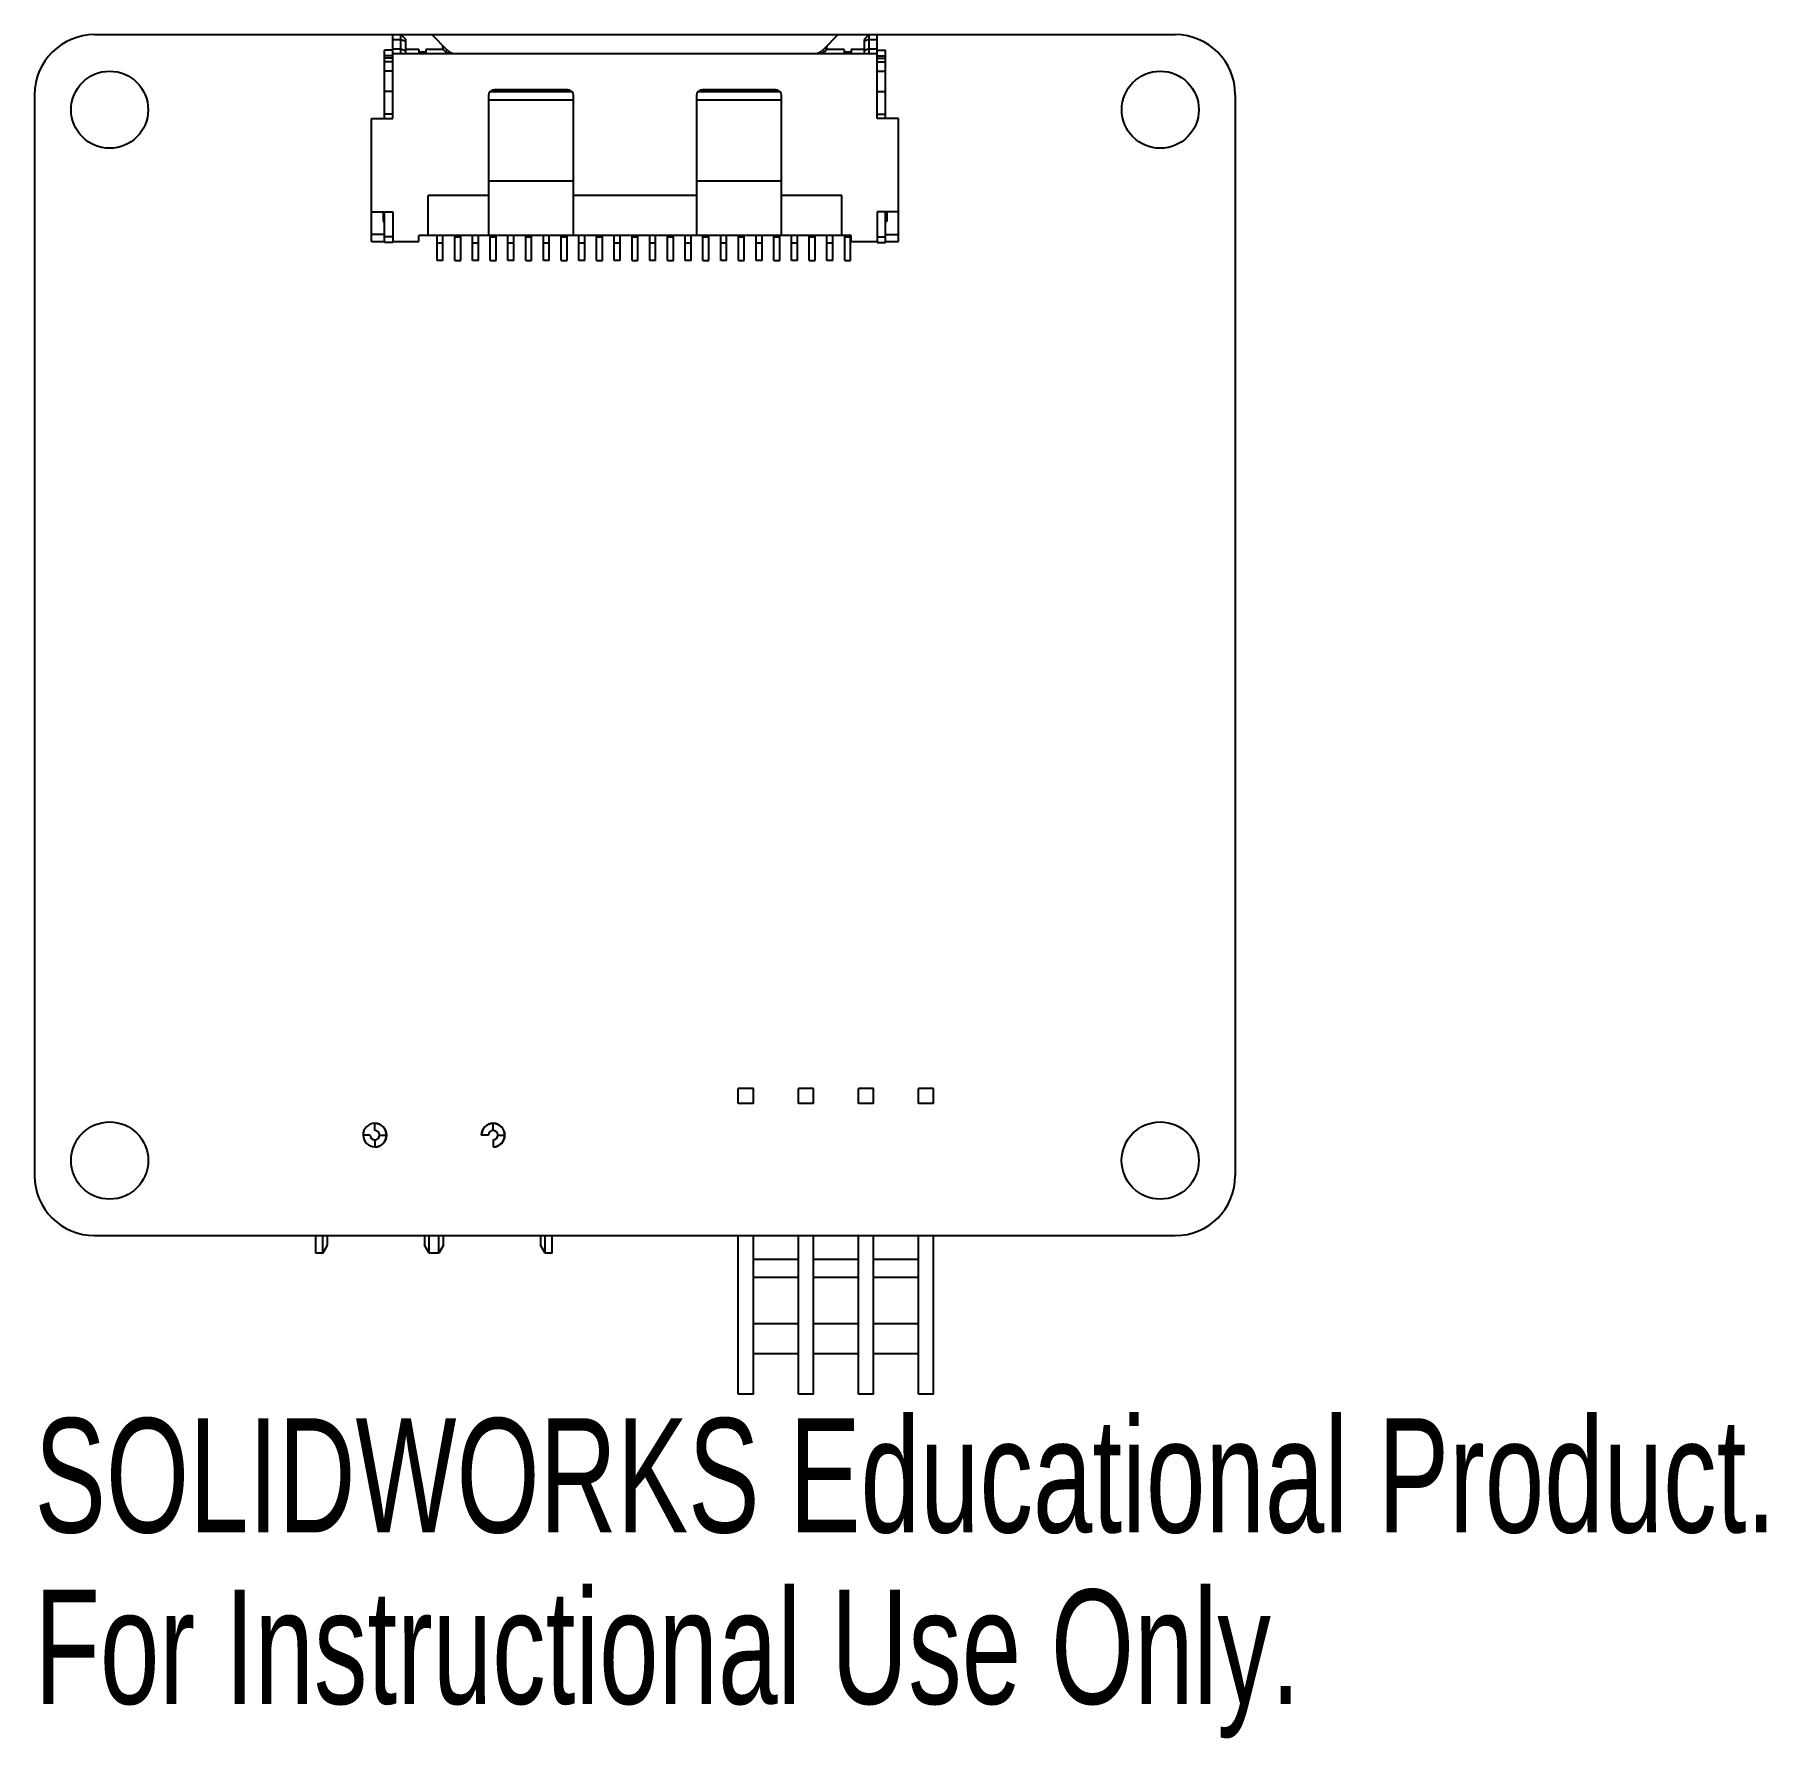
# Model space of a CAD drawing. Header units: inches. Extents: x -0.66 to 2.22, y -0.14 to 2.7.
import ezdxf

# ---------------------------------------------------------------- set-up
doc = ezdxf.new("R2010")
doc.units = ezdxf.units.IN
doc.header["$MEASUREMENT"] = 0
doc.styles.add('SLDTEXTSTYLE0', font='TXT', dxfattribs={"width": 0.7})

msp = doc.modelspace()

# ---------------------------------------------------------------- linework, layer by layer
at = {"color": 7, "linetype": 'Continuous', "lineweight": 25}
for p, q in [((-0.5644, 2.6997), (1.2356, 2.6997)), ((-0.0679, 2.56), (-0.0679, 2.6997)), ((-0.0679, 2.6918), (-0.0541, 2.6918)), ((-0.0541, 2.6682), (-0.0541, 2.6997)), ((-0.0541, 2.6997), (-0.0462, 2.6918)), ((-0.0541, 2.6918), (-0.0462, 2.6886)), ((-0.0462, 2.6682), (-0.0462, 2.6918)), ((0.0228, 2.674), (-0.0029, 2.6997)), ((0.6742, 2.6997), (0.6485, 2.674)), ((0.7254, 2.6997), (0.7175, 2.6918)), ((0.7175, 2.6918), (0.7175, 2.6682)), ((0.7254, 2.6918), (0.7175, 2.6886)), ((0.7254, 2.6997), (0.7254, 2.6682)), ((0.7254, 2.6918), (0.7392, 2.6918)), ((0.7392, 2.56), (0.7392, 2.6997)), ((-0.0817, 2.56), (-0.0817, 2.6741)), ((-0.0679, 2.6741), (-0.0817, 2.6741)), ((-0.0679, 2.6643), (-0.0817, 2.6643)), ((-0.0679, 2.6604), (-0.0817, 2.6604)), ((-0.0679, 2.6544), (-0.0817, 2.6544)), ((-0.0679, 2.6761), (-0.0541, 2.6761)), ((-0.0679, 2.6682), (0.7392, 2.6682)), ((-0.0541, 2.6761), (-0.0462, 2.6728)), ((-0.0246, 2.6748), (-0.0462, 2.6748)), ((-0.0246, 2.6748), (-0.0246, 2.6682)), ((-0.0246, 2.6711), (-0.0128, 2.6711)), ((0.0164, 2.6748), (-0.0128, 2.6748)), ((-0.0128, 2.6748), (-0.0128, 2.6682)), ((0.0164, 2.6748), (0.0157, 2.6811)), ((0.0164, 2.6748), (0.02, 2.6712)), ((0.0228, 2.674), (0.02, 2.6712)), ((0.02, 2.6712), (0.0245, 2.6682)), ((0.6468, 2.6682), (0.6513, 2.6712)), ((0.6485, 2.674), (0.6513, 2.6712)), ((0.6513, 2.6712), (0.6549, 2.6748)), ((0.6549, 2.6748), (0.6556, 2.6811)), ((0.6841, 2.6748), (0.6549, 2.6748)), ((0.6841, 2.6748), (0.6841, 2.6682)), ((0.6841, 2.6711), (0.6959, 2.6711)), ((0.6959, 2.6748), (0.6959, 2.6682)), ((0.7175, 2.6748), (0.6959, 2.6748)), ((0.7254, 2.6761), (0.7175, 2.6728)), ((0.7254, 2.6761), (0.7392, 2.6761)), ((0.7392, 2.6741), (0.753, 2.6741)), ((0.7392, 2.6643), (0.753, 2.6643)), ((0.7392, 2.6604), (0.753, 2.6604)), ((0.7392, 2.6544), (0.753, 2.6544)), ((0.753, 2.56), (0.753, 2.6741)), ((-0.0679, 2.6387), (-0.0817, 2.6387)), ((0.7392, 2.6387), (0.753, 2.6387)), ((-0.6644, 2.5997), (-0.6644, 0.7997)), ((-0.0679, 2.6052), (-0.0817, 2.6052)), ((0.0916, 2.5981), (0.0916, 2.3651)), ((0.0942, 2.6048), (0.2307, 2.6048)), ((0.0946, 2.6052), (0.2303, 2.6052)), ((0.2234, 2.608), (0.1014, 2.608)), ((0.2333, 2.3651), (0.2333, 2.5981)), ((0.438, 2.5981), (0.438, 2.3651)), ((0.4406, 2.6048), (0.5771, 2.6048)), ((0.441, 2.6052), (0.5767, 2.6052)), ((0.5699, 2.608), (0.4479, 2.608)), ((0.5797, 2.3651), (0.5797, 2.5981)), ((0.7392, 2.6052), (0.753, 2.6052)), ((1.3356, 2.5997), (1.3356, 0.7997)), ((-0.0679, 2.5674), (-0.0817, 2.5674)), ((0.0916, 2.5911), (0.2333, 2.5911)), ((0.438, 2.5911), (0.5797, 2.5911)), ((0.7392, 2.5674), (0.753, 2.5674)), ((-0.1033, 2.3552), (-0.1033, 2.56)), ((-0.1033, 2.56), (-0.0679, 2.56)), ((0.7746, 2.56), (0.7392, 2.56)), ((0.7746, 2.3552), (0.7746, 2.56)), ((0.2333, 2.4556), (0.0916, 2.4556)), ((0.5797, 2.4556), (0.438, 2.4556)), ((-0.0088, 2.3651), (-0.0088, 2.432)), ((0.0916, 2.432), (-0.0088, 2.432)), ((0.438, 2.432), (0.2333, 2.432)), ((0.6801, 2.432), (0.5797, 2.432)), ((0.6801, 2.3651), (0.6801, 2.432)), ((-0.1033, 2.4044), (-0.0679, 2.4044)), ((-0.0836, 2.4044), (-0.0836, 2.3887)), ((-0.0817, 2.3533), (-0.0817, 2.4044)), ((-0.0679, 2.4044), (-0.0679, 2.3533)), ((0.7746, 2.4044), (0.7392, 2.4044)), ((0.7392, 2.4044), (0.7392, 2.3533)), ((0.753, 2.3533), (0.753, 2.4044)), ((0.7549, 2.4044), (0.7549, 2.3887)), ((-0.0817, 2.367), (-0.1033, 2.367)), ((-0.0836, 2.3887), (-0.0817, 2.3887)), ((0.7549, 2.3887), (0.753, 2.3887)), ((0.753, 2.367), (0.7746, 2.367)), ((-0.1033, 2.3552), (-0.0817, 2.3552)), ((-0.0679, 2.3631), (-0.0817, 2.3631)), ((-0.0679, 2.3533), (-0.0817, 2.3533)), ((-0.0679, 2.3552), (-0.0246, 2.3552)), ((-0.0246, 2.3552), (-0.0246, 2.3651)), ((0.6959, 2.3651), (-0.0246, 2.3651)), ((0.0059, 2.3237), (0.0059, 2.3651)), ((0.0158, 2.3525), (0.0059, 2.3525)), ((0.0158, 2.3237), (0.0158, 2.3651)), ((0.0354, 2.3237), (0.0354, 2.3651)), ((0.0354, 2.3631), (0.0453, 2.3631)), ((0.0453, 2.3237), (0.0453, 2.3651)), ((0.065, 2.3237), (0.065, 2.3651)), ((0.0748, 2.3525), (0.065, 2.3525)), ((0.0748, 2.3237), (0.0748, 2.3651)), ((0.0945, 2.3237), (0.0945, 2.3651)), ((0.0945, 2.3631), (0.1043, 2.3631)), ((0.1043, 2.3237), (0.1043, 2.3651)), ((0.124, 2.3237), (0.124, 2.3651)), ((0.1339, 2.3525), (0.124, 2.3525)), ((0.1339, 2.3237), (0.1339, 2.3651)), ((0.1536, 2.3237), (0.1536, 2.3651)), ((0.1536, 2.3631), (0.1634, 2.3631)), ((0.1634, 2.3237), (0.1634, 2.3651)), ((0.1831, 2.3237), (0.1831, 2.3651)), ((0.1929, 2.3525), (0.1831, 2.3525)), ((0.1929, 2.3237), (0.1929, 2.3651)), ((0.2126, 2.3237), (0.2126, 2.3651)), ((0.2126, 2.3631), (0.2225, 2.3631)), ((0.2225, 2.3237), (0.2225, 2.3651)), ((0.2421, 2.3237), (0.2421, 2.3651)), ((0.252, 2.3525), (0.2421, 2.3525)), ((0.252, 2.3237), (0.252, 2.3651)), ((0.2717, 2.3237), (0.2717, 2.3651)), ((0.2717, 2.3631), (0.2815, 2.3631)), ((0.2815, 2.3237), (0.2815, 2.3651)), ((0.3012, 2.3237), (0.3012, 2.3651)), ((0.311, 2.3525), (0.3012, 2.3525)), ((0.311, 2.3237), (0.311, 2.3651)), ((0.3307, 2.3237), (0.3307, 2.3651)), ((0.3307, 2.3631), (0.3406, 2.3631)), ((0.3406, 2.3237), (0.3406, 2.3651)), ((0.3603, 2.3237), (0.3603, 2.3651)), ((0.3701, 2.3525), (0.3603, 2.3525)), ((0.3701, 2.3237), (0.3701, 2.3651)), ((0.3898, 2.3237), (0.3898, 2.3651)), ((0.3898, 2.3631), (0.3996, 2.3631)), ((0.3996, 2.3237), (0.3996, 2.3651)), ((0.4193, 2.3237), (0.4193, 2.3651)), ((0.4292, 2.3525), (0.4193, 2.3525)), ((0.4292, 2.3237), (0.4292, 2.3651)), ((0.4488, 2.3237), (0.4488, 2.3651)), ((0.4488, 2.3631), (0.4587, 2.3631)), ((0.4587, 2.3237), (0.4587, 2.3651)), ((0.4784, 2.3237), (0.4784, 2.3651)), ((0.4882, 2.3525), (0.4784, 2.3525)), ((0.4882, 2.3237), (0.4882, 2.3651)), ((0.5079, 2.3237), (0.5079, 2.3651)), ((0.5079, 2.3631), (0.5177, 2.3631)), ((0.5177, 2.3237), (0.5177, 2.3651)), ((0.5374, 2.3237), (0.5374, 2.3651)), ((0.5473, 2.3525), (0.5374, 2.3525)), ((0.5473, 2.3237), (0.5473, 2.3651)), ((0.5669, 2.3237), (0.5669, 2.3651)), ((0.5669, 2.3631), (0.5768, 2.3631)), ((0.5768, 2.3237), (0.5768, 2.3651)), ((0.5965, 2.3237), (0.5965, 2.3651)), ((0.6063, 2.3525), (0.5965, 2.3525)), ((0.6063, 2.3237), (0.6063, 2.3651)), ((0.626, 2.3237), (0.626, 2.3651)), ((0.626, 2.3631), (0.6358, 2.3631)), ((0.6358, 2.3237), (0.6358, 2.3651)), ((0.6555, 2.3237), (0.6555, 2.3651)), ((0.6654, 2.3525), (0.6555, 2.3525)), ((0.6654, 2.3237), (0.6654, 2.3651)), ((0.6851, 2.3237), (0.6851, 2.3651)), ((0.6851, 2.3631), (0.6949, 2.3631)), ((0.6949, 2.3237), (0.6949, 2.3651)), ((0.6959, 2.3552), (0.6959, 2.3651)), ((0.6959, 2.3552), (0.7392, 2.3552)), ((0.7392, 2.3631), (0.753, 2.3631)), ((0.7392, 2.3533), (0.753, 2.3533)), ((0.753, 2.3552), (0.7746, 2.3552)), ((0.0158, 2.3237), (0.0059, 2.3237)), ((0.0354, 2.3237), (0.0453, 2.3237)), ((0.0748, 2.3237), (0.065, 2.3237)), ((0.0945, 2.3237), (0.1043, 2.3237)), ((0.1339, 2.3237), (0.124, 2.3237)), ((0.1536, 2.3237), (0.1634, 2.3237)), ((0.1929, 2.3237), (0.1831, 2.3237)), ((0.2126, 2.3237), (0.2225, 2.3237)), ((0.252, 2.3237), (0.2421, 2.3237)), ((0.2717, 2.3237), (0.2815, 2.3237)), ((0.311, 2.3237), (0.3012, 2.3237)), ((0.3307, 2.3237), (0.3406, 2.3237)), ((0.3701, 2.3237), (0.3603, 2.3237)), ((0.3898, 2.3237), (0.3996, 2.3237)), ((0.4292, 2.3237), (0.4193, 2.3237)), ((0.4488, 2.3237), (0.4587, 2.3237)), ((0.4882, 2.3237), (0.4784, 2.3237)), ((0.5079, 2.3237), (0.5177, 2.3237)), ((0.5473, 2.3237), (0.5374, 2.3237)), ((0.5669, 2.3237), (0.5768, 2.3237)), ((0.6063, 2.3237), (0.5965, 2.3237)), ((0.626, 2.3237), (0.6358, 2.3237)), ((0.6654, 2.3237), (0.6555, 2.3237)), ((0.6851, 2.3237), (0.6949, 2.3237)), ((0.5078, 0.9197), (0.5078, 0.9447)), ((0.5328, 0.9447), (0.5078, 0.9447)), ((0.5328, 0.9197), (0.5328, 0.9447)), ((0.6328, 0.9447), (0.6078, 0.9447)), ((0.6078, 0.9197), (0.6078, 0.9447)), ((0.6328, 0.9197), (0.6328, 0.9447)), ((0.7078, 0.9197), (0.7078, 0.9447)), ((0.7328, 0.9447), (0.7078, 0.9447)), ((0.7328, 0.9197), (0.7328, 0.9447)), ((0.8078, 0.9197), (0.8078, 0.9447)), ((0.8328, 0.9447), (0.8078, 0.9447)), ((0.8328, 0.9197), (0.8328, 0.9447)), ((0.5328, 0.9197), (0.5078, 0.9197)), ((0.6328, 0.9197), (0.6078, 0.9197)), ((0.7328, 0.9197), (0.7078, 0.9197)), ((0.8328, 0.9197), (0.8078, 0.9197)), ((-0.1054, 0.867), (-0.1173, 0.867)), ((-0.0976, 0.8749), (-0.0976, 0.8867)), ((-0.0897, 0.867), (-0.0779, 0.867)), ((0.0914, 0.867), (0.0796, 0.867)), ((0.0993, 0.8749), (0.0993, 0.8867)), ((0.1072, 0.867), (0.119, 0.867)), ((-0.0976, 0.8592), (-0.0976, 0.8474)), ((0.0993, 0.8592), (0.0993, 0.8474)), ((-0.5644, 0.6997), (1.2356, 0.6997)), ((-0.196, 0.6702), (-0.196, 0.6997)), ((-0.1842, 0.6702), (-0.1842, 0.6997)), ((-0.1763, 0.6838), (-0.1763, 0.6997)), ((-0.0149, 0.6997), (-0.0149, 0.6838)), ((-0.007, 0.6702), (-0.007, 0.6997)), ((0.0087, 0.6702), (0.0087, 0.6997)), ((0.0166, 0.6838), (0.0166, 0.6997)), ((0.178, 0.6997), (0.178, 0.6838)), ((0.1859, 0.6702), (0.1859, 0.6997)), ((0.1977, 0.6702), (0.1977, 0.6997)), ((0.5078, 0.4357), (0.5078, 0.6997)), ((0.5328, 0.4357), (0.5328, 0.6997)), ((0.6078, 0.4357), (0.6078, 0.6997)), ((0.6328, 0.4357), (0.6328, 0.6997)), ((0.7078, 0.4357), (0.7078, 0.6997)), ((0.7328, 0.4357), (0.7328, 0.6997)), ((0.8078, 0.4357), (0.8078, 0.6997)), ((0.8328, 0.4357), (0.8328, 0.6997)), ((-0.1842, 0.6702), (-0.196, 0.6702)), ((-0.1842, 0.6702), (-0.1763, 0.6838)), ((-0.007, 0.6702), (-0.0149, 0.6838)), ((0.0087, 0.6702), (-0.007, 0.6702)), ((0.0166, 0.6838), (0.0087, 0.6702)), ((0.1859, 0.6702), (0.178, 0.6838)), ((0.1977, 0.6702), (0.1859, 0.6702)), ((0.6078, 0.6597), (0.5328, 0.6597)), ((0.7078, 0.6597), (0.6328, 0.6597)), ((0.8078, 0.6597), (0.7328, 0.6597)), ((0.6078, 0.6297), (0.5328, 0.6297)), ((0.7078, 0.6297), (0.6328, 0.6297)), ((0.8078, 0.6297), (0.7328, 0.6297)), ((0.6078, 0.5527), (0.5328, 0.5527)), ((0.7078, 0.5527), (0.6328, 0.5527)), ((0.8078, 0.5527), (0.7328, 0.5527)), ((0.6078, 0.5027), (0.5328, 0.5027)), ((0.7078, 0.5027), (0.6328, 0.5027)), ((0.8078, 0.5027), (0.7328, 0.5027)), ((0.5328, 0.4357), (0.5078, 0.4357)), ((0.6328, 0.4357), (0.6078, 0.4357)), ((0.7328, 0.4357), (0.7078, 0.4357)), ((0.8328, 0.4357), (0.8078, 0.4357))]:
    msp.add_line(p, q, dxfattribs=at)
for centre, radius in [((-0.5394, 2.5747), 0.0642), ((1.2106, 2.5747), 0.0642), ((-0.5394, 0.8247), 0.0643), ((1.2106, 0.8247), 0.0643)]:
    msp.add_circle(centre, radius, dxfattribs=at)
for centre, radius, start, end in [((-0.5644, 2.5997), 0.1, 90, 180), ((1.2356, 2.5997), 0.1, 0, 90), ((0.1014, 2.5981), 0.00984, 90, 180), ((0.2234, 2.5981), 0.00984, 0, 90), ((0.4479, 2.5981), 0.00984, 90, 180), ((0.5699, 2.5981), 0.00984, 0, 90), ((-0.0976, 0.867), 0.0197, 270, 180), ((-0.0976, 0.867), 0.0194, 180, 90), ((-0.0976, 0.867), 0.00787, 180, 90), ((0.0993, 0.867), 0.0197, 270, 180), ((0.0993, 0.867), 0.0194, 270, 180), ((0.0993, 0.867), 0.00787, 270, 180), ((-0.5644, 0.7997), 0.1, 180, 270), ((1.2356, 0.7997), 0.1, 270, 0)]:
    msp.add_arc(centre, radius, start, end, dxfattribs=at)
for points in [[(0.0228, 2.674), (0.0264, 2.6703), (0.0316, 2.6682), (0.0367, 2.6682)], [(0.6346, 2.6682), (0.6397, 2.6682), (0.6449, 2.6703), (0.6485, 2.674)]]:
    msp.add_open_spline(points, degree=3, dxfattribs=at)

# ---------------------------------------------------------------- texts
at = {"color": 7, "linetype": 'Continuous', "char_height": 0.1903, "attachment_point": 1, "style": 'SLDTEXTSTYLE0'}
for s, insert in [('SOLIDWORKS Educational Product.', (-0.6644, 0.3956)), ('For Instructional Use Only.', (-0.6644, 0.1101))]:
    msp.add_mtext(s, dxfattribs=dict(at, insert=insert))

doc.saveas('drawing.dxf')
